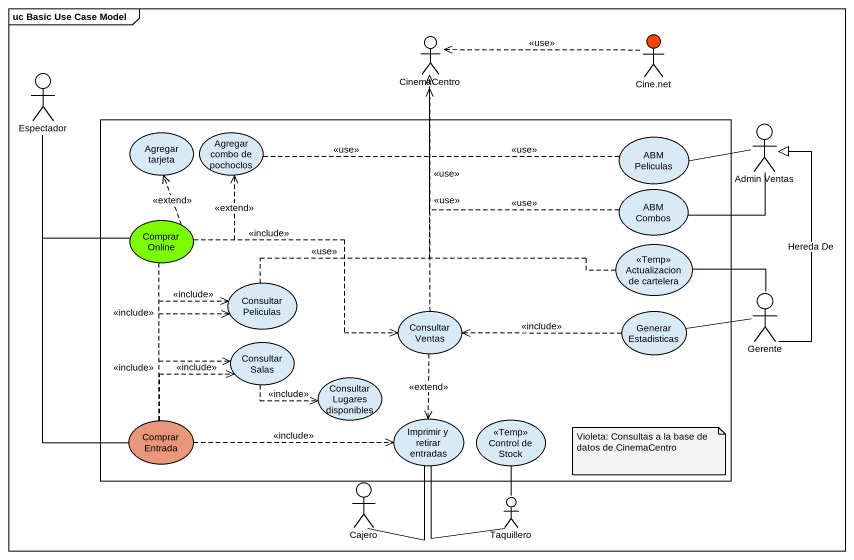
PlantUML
@startuml
mainframe uc Basic Use Case Model
actor CinemaCentro
actor "Cine.net" as Cine_net #FF4500
actor Espectador
rectangle " " as rectangle1 {
  usecase "Agregar tarjeta" as Agregar_tarjeta
  usecase "Agregar combo de pochoclos" as Agregar_combo_de_pochoclos
  usecase "ABM Peliculas" as ABM_Peliculas
  usecase "ABM Combos" as ABM_Combos
  usecase "Comprar Online" as Comprar_Online #7CFC00
  usecase "Actualizacion de cartelera" as Actualizacion_de_cartelera <<Temp>>
  usecase "Consultar Peliculas" as Consultar_Peliculas
  usecase "Consultar Ventas" as Consultar_Ventas
  usecase "Generar Estadisticas" as Generar_Estadisticas
  usecase "Consultar Salas" as Consultar_Salas
  usecase "Consultar Lugares disponibles" as Consultar_Lugares
  usecase "Comprar Entrada" as Comprar_Entrada #E9967A
  usecase "Imprimir y retirar entradas" as Imprimir_y_retirar_entradas
  usecase "Control de Stock" as Control_de_Stock <<Temp>>
}
actor "Admin Ventas" as Admin_Ventas
actor Gerente
actor Cajero
actor Taquillero
Cine_net .left.> CinemaCentro : <<use>>
Espectador -- Comprar_Online
Espectador -- Comprar_Entrada
Agregar_combo_de_pochoclos .right.> CinemaCentro : <<use>>
ABM_Peliculas .left.> CinemaCentro : <<use>>
Admin_Ventas -left- ABM_Peliculas
Admin_Ventas -left- ABM_Combos
ABM_Combos .up.> CinemaCentro : <<use>>
Comprar_Online .up.> Agregar_tarjeta : <<extend>>
Comprar_Online .up.> Agregar_combo_de_pochoclos : <<extend>>
Comprar_Online ..> Consultar_Peliculas : <<include>>
Comprar_Online .right.> Consultar_Ventas : <<include>>
Comprar_Online ..> Consultar_Salas : <<include>>
Actualizacion_de_cartelera .up.> CinemaCentro : <<use>>
Consultar_Peliculas .up.> CinemaCentro : <<use>>
Consultar_Ventas .up.> CinemaCentro : <<use>>
Consultar_Ventas ..> Imprimir_y_retirar_entradas : <<extend>>
Generar_Estadisticas .left.> Consultar_Ventas : <<include>>
Gerente -up-|> Admin_Ventas : Hereda De
Gerente -left- Actualizacion_de_cartelera
Gerente -left- Generar_Estadisticas
Consultar_Salas .right.> Consultar_Lugares : <<include>>
Comprar_Entrada .up.> Consultar_Peliculas : <<include>>
Comprar_Entrada .up.> Consultar_Salas : <<include>>
Comprar_Entrada .right.> Imprimir_y_retirar_entradas : <<include>>
Cajero -up- Imprimir_y_retirar_entradas
Taquillero -up- Imprimir_y_retirar_entradas
Taquillero -up- Control_de_Stock
note as N1
  Violeta: Consultas a la base de datos de CinemaCentro
end note
@enduml
